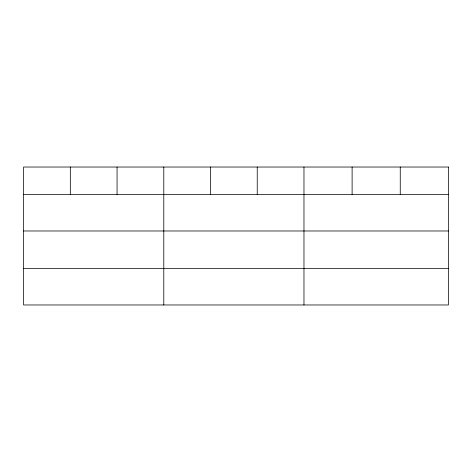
<?xml version="1.0" encoding="UTF-8"?>
<svg xmlns="http://www.w3.org/2000/svg" width="472" height="472" viewBox="0 0 472 472"><rect width="100%" height="100%" fill="white"/><g stroke="black" fill="none" stroke-linecap="round" stroke-linejoin="round"><path stroke-width="0.71" d="M23.6 194.547L448.4 194.547M23.6 230.985L448.4 230.985M23.6 268.533L448.4 268.533M400.256 167.029L400.256 194.547M352.112 167.029L352.112 194.547M303.968 167.029L303.968 304.971M257.24 167.029L257.24 194.547M210.512 167.029L210.512 194.547M163.784 167.029L163.784 304.971M117.056 167.029L117.056 194.547M70.328 167.029L70.328 194.547M448.4 167.029L23.6 167.029L23.6 304.971L448.4 304.971L448.4 167.029"/></g></svg>
